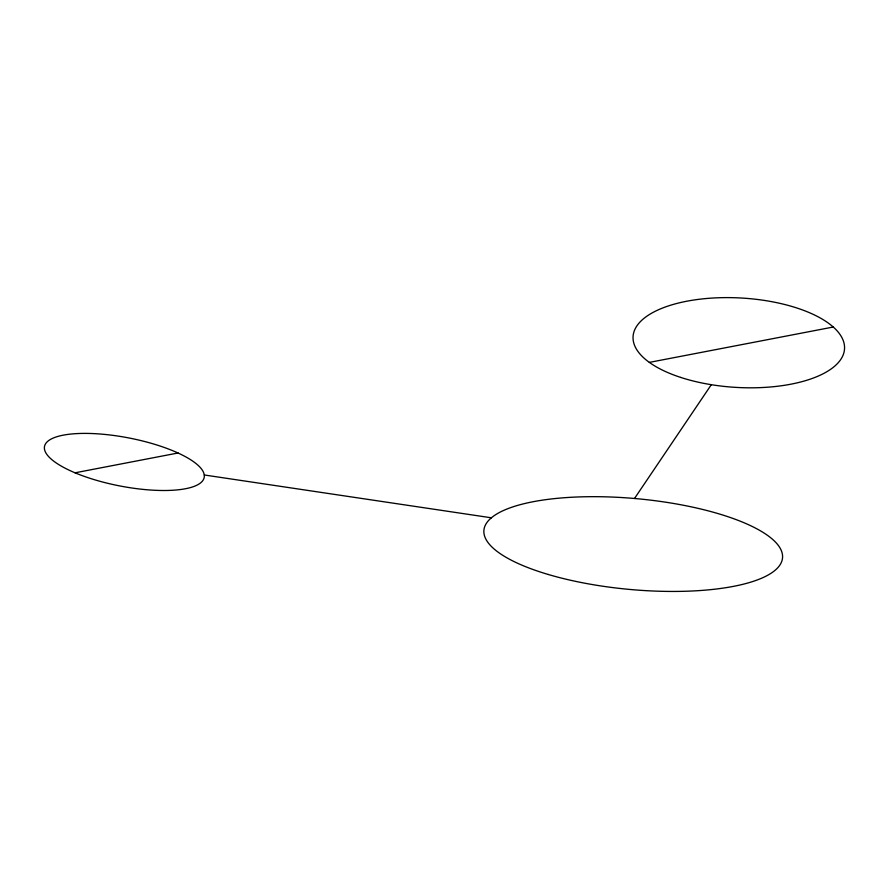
<?xml version="1.0" encoding="UTF-8"?>
<svg xmlns="http://www.w3.org/2000/svg" width="889" height="889" viewBox="0 0 889 889"><rect width="100%" height="100%" fill="white"/><g stroke="black" fill="none" stroke-linecap="round" stroke-linejoin="round"><path stroke-width="1.33" d="M634.524 498.462L711.322 384.681M75.043 472.804L178.122 452.979M649.348 362.39L833.282 327.019M204.292 474.982L491.428 517.809M76.187 473.281A81.321 24.414 11 0 0 203.748 478.915A81.321 24.414 11 0 0 93.189 433.588A81.321 24.414 11 0 0 76.187 473.281M680.796 377.447A105.902 44.761 3.3 0 0 844.394 350.244A105.902 44.761 3.3 0 0 691.231 300.426A105.902 44.761 3.3 0 0 680.796 377.447M548.224 574.472A149.941 45.506 5.3 0 0 782.109 560.226A149.941 45.506 5.3 0 0 569.393 497.384A149.941 45.506 5.3 0 0 548.224 574.472"/></g></svg>
